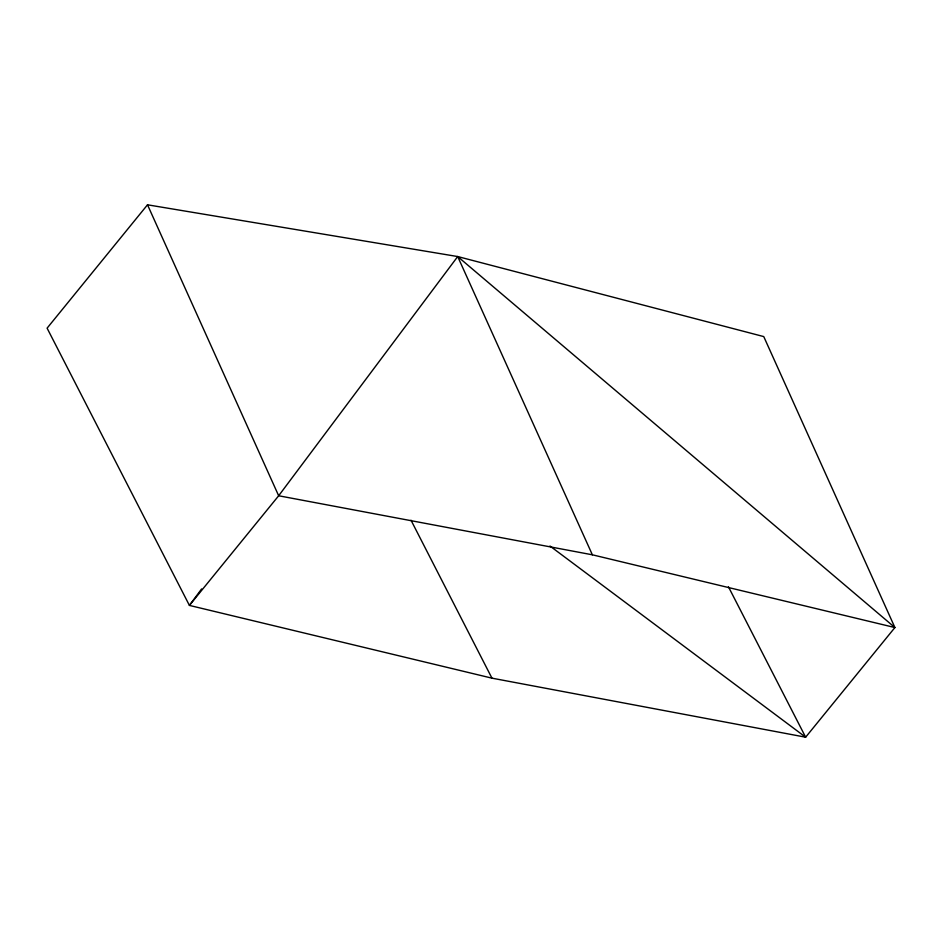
<?xml version="1.0" encoding="UTF-8"?>
<svg xmlns="http://www.w3.org/2000/svg" width="942" height="942" viewBox="0 0 942 942"><rect width="100%" height="100%" fill="white"/><g stroke="black" fill="none" stroke-linecap="round" stroke-linejoin="round"><path stroke-width="1.41" d="M201.6 588.938L189.413 605.412L491.948 678.158L805.646 737.197L894.9 627.549L763.75 336.588L457.706 256.554L147.505 204.803L47.1 328.157L189.413 605.412L278.667 495.763L457.706 256.554L894.9 627.549L592.365 554.803L278.667 495.763L147.505 204.803M549.963 546.019L805.646 737.197L728.449 586.795M411.018 520.22L491.948 678.158M457.706 256.554L592.365 554.803"/></g></svg>
